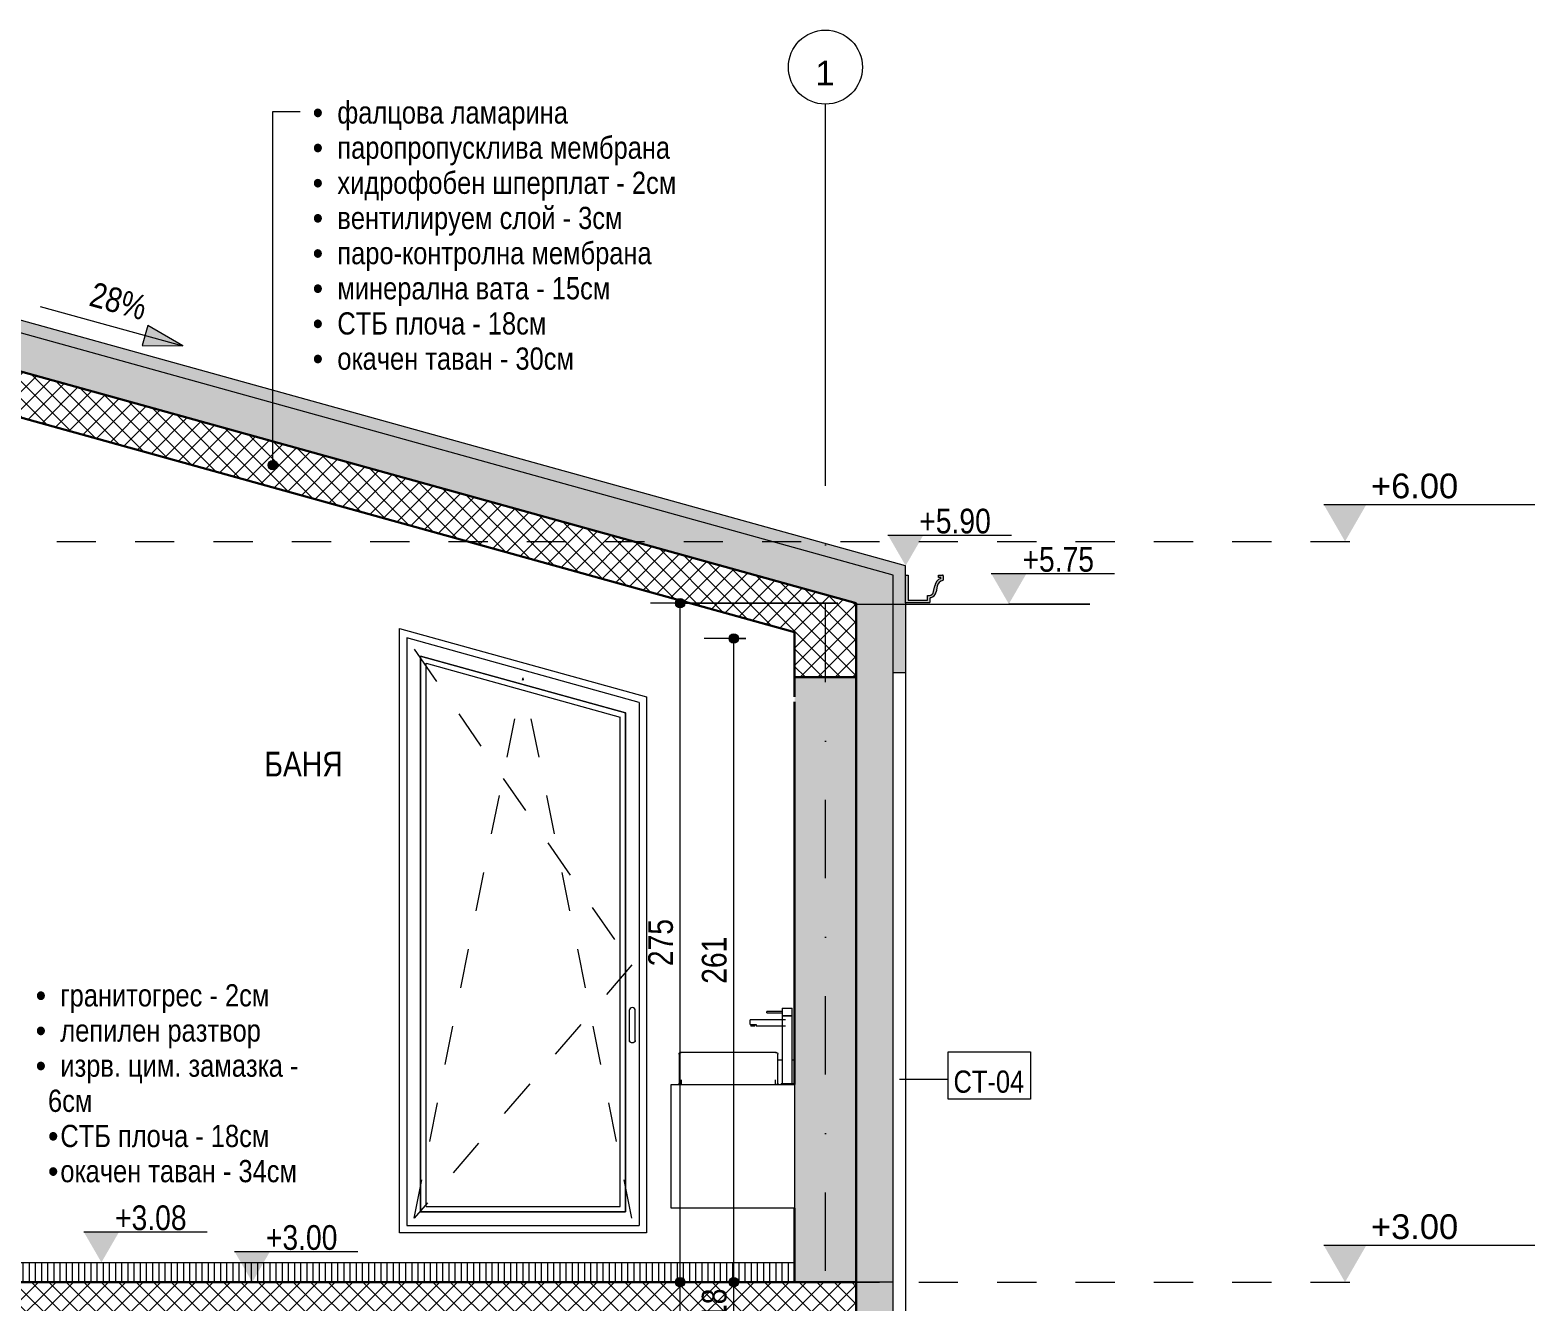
# Model space of a CAD drawing. Header units: centimetres. Extents: x -1882 to 51, y -197 to 807.
# Drawn here: x -559 to 51, y 292 to 807 of the extents above; entities that cross this region are included whole.
import ezdxf

# ---------------------------------------------------------------- set-up
doc = ezdxf.new("R2010")
doc.units = ezdxf.units.CM
doc.linetypes.add('Dash', pattern=[31.75, 15.875, -15.875])
doc.linetypes.add('Dash dot', pattern=[79.375, 31.75, -23.8125, 0, -23.8125])
for name, color, linetype, lineweight in [('A-ANNO-DIMS', 7, 'Continuous', 9), ('A-ANNO-DIMS-50', 7, 'Continuous', 9), ('A-ANNO-NOTE', 7, 'Continuous', 9), ('A-AREA-IDEN', 7, 'Continuous', 9), ('A-FLOR-FNSH', 7, 'Continuous', 9), ('A-FLOR-LEVL', 7, 'Continuous', 9), ('A-FLOR-PATT', 7, 'Continuous', 9), ('A-GLAZ', 7, 'Continuous', 5), ('A-GLAZ-CWMG', 7, 'Continuous', 9), ('A-GLAZ-HDLN', 7, 'Dash', 5), ('A-ROOF', 7, 'Continuous', 9), ('A-ROOF-FNSH', 7, 'Continuous', 9), ('A-ROOF-MCUT', 7, 'Continuous', 9), ('A-ROOF-PATT', 7, 'Continuous', 9), ('A-WALL', 7, 'Continuous', 9), ('A-WALL-FNSH', 7, 'Continuous', 9), ('A-WALL-IDEN', 7, 'Continuous', 9), ('A-WALL-PATT', 7, 'Continuous', 9), ('G-ANNO-DIMS', 7, 'Continuous', 9), ('G-ANNO-TEXT', 7, 'Continuous', 9), ('I-FURN', 7, 'Continuous', 9), ('I-WALL', 7, 'Continuous', 9), ('S-BEAM', 7, 'Continuous', 9), ('S-GRID', 7, 'Continuous', 9), ('S-GRID-IDEN', 7, 'Continuous', 9)]:
    doc.layers.add(name, color=color, linetype=linetype, lineweight=lineweight)
doc.layers.add('A-DETL', color=7, linetype='Continuous', lineweight=9, true_color=0x008000)
doc.styles.add('Arial', font='arial.ttf', dxfattribs={"height": 10})
doc.styles.add('Arial Narrow', font='ARIALN.TTF', dxfattribs={"height": 10})
doc.styles.add('Arial Narrow_1', font='ARIALN.TTF', dxfattribs={"height": 10})
doc.styles.add('Arial Narrow_2', font='ARIALN.TTF', dxfattribs={"height": 9})
doc.dimstyles.new('TEC_DIM', dxfattribs={"dimscale": 30.48, "dimtxt": 10.23431, "dimasz": 0.492126, "dimexe": 0.393701, "dimexo": 0.246063, "dimgap": 0, "dimtad": 1, "dimdec": 0, "dimzin": 0, "dimdsep": 46, "dimtxsty": 'Arial Narrow', "dimblk1": 'DOTSMALL', "dimblk2": 'DOTSMALL', "dimsah": 1, "dimcen": 0.09, "dimazin": 0, "dimtfac": 1, "dimtdec": 4, "dimtix": 1, "dimtmove": 0, "dimatfit": 3, "dimfxl": 0, "dimtvp": 1, "dimtolj": 1, "dimtzin": 0, "dimarcsym": 0})
pattern_1 = [(45, (-1066.009, 333.896), (-3.535534, 3.535534), []), (135, (-1066.009, 333.896), (-3.535534, -3.535534), [])]

# ---------------------------------------------------------------- blocks, each defined once
blk = doc.blocks.new('Rectangular Mullion - TEC_LAMEL-2373038-5-5')
at = {"layer": 'A-GLAZ-CWMG', "color": 253, "true_color": 0xaaaaaa}
for p, q in [((-204.14, 546.94), (-204.14, 217.5)), ((-209.14, 218), (-209.14, 217.5)), ((-204.14, 217.5), (-209.14, 217.5))]:
    blk.add_line(p, q, dxfattribs=at)
blk = doc.blocks.new('SINGLE - OKT - 100x235 2-2508613-5-5')
at = {"layer": 'A-GLAZ'}
for p, q in [((-406.24, 560.92), (-406.24, 322.9)), ((-312.04, 534.79), (-406.24, 560.92)), ((-400.64, 553.55), (-400.64, 328.5)), ((-317.64, 530.54), (-400.64, 553.55)), ((-400.64, 328.5), (-400.64, 553.55)), ((-400.64, 553.55), (-317.64, 530.54)), ((-398.44, 330.7), (-398.44, 550.66)), ((-398.44, 550.66), (-319.84, 528.86)), ((-317.64, 328.5), (-317.64, 530.54)), ((-317.64, 530.54), (-317.64, 328.5)), ((-312.04, 534.79), (-312.04, 322.9)), ((-319.84, 330.7), (-319.84, 528.86)), ((-316.09, 410), (-316.09, 397.83)), ((-313.69, 397.83), (-313.69, 410)), ((-398.44, 330.7), (-319.84, 330.7)), ((-400.64, 328.5), (-317.64, 328.5)), ((-317.64, 328.5), (-400.64, 328.5)), ((-406.24, 322.9), (-312.04, 322.9))]:
    blk.add_line(p, q, dxfattribs=at)
at = {"layer": 'A-GLAZ', "flags": 128}
for points in [[(-316.09, 397.83), (-316.07, 397.68), (-316, 397.53), (-315.89, 397.39), (-315.74, 397.27), (-315.56, 397.18), (-315.35, 397.1), (-315.13, 397.06), (-314.89, 397.04), (-314.66, 397.06), (-314.43, 397.1), (-314.23, 397.18), (-314.05, 397.27), (-313.9, 397.39), (-313.79, 397.53), (-313.72, 397.68), (-313.69, 397.83)], [(-316, 397.53), (-316.07, 397.68), (-316.09, 397.83)], [(-313.69, 397.83), (-313.72, 397.68), (-313.79, 397.53)]]:
    blk.add_lwpolyline(points, dxfattribs=at)
at = {"layer": 'A-GLAZ'}
blk.add_arc((-314.89, 410), 1.2, 0, 180, dxfattribs=at)
at = {"layer": 'A-GLAZ-HDLN'}
for p, q in [((-403.24, 556.31), (-315.04, 428.5)), ((-403.24, 325.9), (-359.14, 544.74)), ((-315.04, 325.9), (-359.14, 544.74)), ((-315.04, 428.5), (-403.24, 325.9))]:
    blk.add_line(p, q, dxfattribs=at)
blk = doc.blocks.new('ШКАФ_баня 2 мивки - ШКАФ_баня 2 мивки-2350063-5-5')
at = {"layer": 'I-FURN', "color": 253, "true_color": 0xaaaaaa}
for p, q in [((-253.85, 409.63), (-260.35, 409.63)), ((-260.35, 409.33), (-260.35, 409.63)), ((-260.35, 409.03), (-260.35, 409.33)), ((-260.35, 409.03), (-253.85, 409.03)), ((-254.14, 411.01), (-254.14, 408.01)), ((-254.14, 411.01), (-252.14, 411.01)), ((-252.14, 411.01), (-250.14, 411.01)), ((-250.14, 408.01), (-250.14, 411.01)), ((-252.76, 406.27), (-267.14, 406.27)), ((-267.14, 405.07), (-267.14, 406.27)), ((-267.14, 404.33), (-267.14, 405.07)), ((-267.14, 404.33), (-264.64, 404.33)), ((-266.82, 404.33), (-266.82, 403.72)), ((-266.02, 403.72), (-266.82, 403.72)), ((-265.22, 403.72), (-266.02, 403.72)), ((-265.22, 403.72), (-265.22, 404.33)), ((-264.64, 404.33), (-264.64, 403.88)), ((-264.64, 403.88), (-264.64, 403.88)), ((-264.64, 403.87), (-252.76, 403.87)), ((-264.64, 403.87), (-254.14, 403.87)), ((-254.14, 408.01), (-252.14, 408.01)), ((-254.14, 407.81), (-254.14, 380.41)), ((-254.14, 407.81), (-252.14, 407.81)), ((-253.94, 408.01), (-253.94, 407.81)), ((-252.14, 408.01), (-250.14, 408.01)), ((-252.14, 407.81), (-250.14, 407.81)), ((-250.34, 407.81), (-250.34, 408.01)), ((-250.14, 380.41), (-250.14, 407.81)), ((-295.94, 392.4), (-295.94, 380.6)), ((-255.94, 380.6), (-255.94, 392.4)), ((-299.14, 380.01), (-249.14, 380.01)), ((-299.14, 330.01), (-299.14, 380.01)), ((-295.44, 380.01), (-295.46, 380.01)), ((-295.04, 382.01), (-295.04, 380.01)), ((-256.84, 380.01), (-256.84, 382.01)), ((-254.64, 380.41), (-254.64, 380.01)), ((-254.64, 380.41), (-254.64, 380.01)), ((-254.52, 380.41), (-252.14, 380.41)), ((-254.52, 380.41), (-254.52, 380.41)), ((-252.14, 380.41), (-249.77, 380.41)), ((-249.77, 380.41), (-249.77, 380.41)), ((-249.64, 380.01), (-249.64, 380.41)), ((-249.64, 380.01), (-249.64, 380.41)), ((-249.14, 380.01), (-249.14, 330.01)), ((-249.14, 330.01), (-299.14, 330.01))]:
    blk.add_line(p, q, dxfattribs=at)
at = {"layer": 'I-FURN', "color": 253, "true_color": 0xaaaaaa, "flags": 128}
for points in [[(-295.94, 392.4), (-295.94, 392.42), (-295.94, 392.45), (-295.94, 392.47), (-295.94, 392.5), (-295.93, 392.52), (-295.93, 392.54), (-295.92, 392.57), (-295.91, 392.59), (-295.9, 392.61), (-295.9, 392.63), (-295.89, 392.66), (-295.88, 392.68), (-295.86, 392.7), (-295.85, 392.72), (-295.84, 392.74), (-295.82, 392.76), (-295.81, 392.78), (-295.79, 392.8), (-295.78, 392.81), (-295.76, 392.83), (-295.74, 392.85), (-295.73, 392.86), (-295.71, 392.88), (-295.69, 392.89), (-295.67, 392.9), (-295.65, 392.92), (-295.63, 392.93), (-295.6, 392.94), (-295.58, 392.95), (-295.56, 392.96), (-295.54, 392.97), (-295.52, 392.97), (-295.49, 392.98), (-295.47, 392.99), (-295.45, 392.99), (-295.42, 392.99), (-295.4, 393), (-295.37, 393), (-295.35, 393), (-295.34, 393)], [(-295.84, 392.74), (-295.82, 392.76), (-295.81, 392.78), (-295.79, 392.8), (-295.78, 392.81), (-295.76, 392.83), (-295.74, 392.85), (-295.73, 392.86), (-295.71, 392.88), (-295.69, 392.89), (-295.67, 392.9)], [(-295.45, 392.99), (-295.42, 392.99), (-295.4, 393), (-295.37, 393), (-295.35, 393), (-295.34, 393)], [(-256.54, 393), (-256.56, 393), (-256.61, 393), (-256.68, 393), (-256.79, 393), (-256.93, 393), (-257.1, 393), (-257.3, 393), (-257.53, 393), (-257.79, 393), (-258.07, 393), (-258.39, 393), (-258.74, 393), (-259.11, 393), (-259.51, 393), (-259.93, 393), (-260.38, 393), (-260.86, 393), (-261.36, 393), (-261.88, 393), (-262.43, 393), (-262.99, 393), (-263.58, 393), (-264.19, 393), (-264.82, 393), (-265.46, 393), (-266.12, 393), (-266.8, 393), (-267.49, 393), (-268.2, 393), (-268.91, 393), (-269.64, 393), (-270.38, 393), (-271.13, 393), (-271.88, 393), (-272.65, 393), (-273.41, 393), (-274.18, 393), (-274.96, 393), (-275.73, 393), (-276.51, 393), (-277.28, 393), (-278.06, 393), (-278.83, 393), (-279.59, 393), (-280.35, 393), (-281.1, 393), (-281.85, 393), (-282.58, 393), (-283.3, 393), (-284.02, 393), (-284.72, 393), (-285.4, 393), (-286.07, 393), (-286.72, 393), (-287.36, 393), (-287.98, 393), (-288.58, 393), (-289.16, 393), (-289.71, 393), (-290.25, 393), (-290.76, 393), (-291.25, 393), (-291.71, 393), (-292.15, 393), (-292.57, 393), (-292.95, 393), (-293.31, 393), (-293.64, 393), (-293.95, 393), (-294.22, 393), (-294.47, 393), (-294.68, 393), (-294.87, 393), (-295.02, 393), (-295.15, 393), (-295.24, 393), (-295.31, 393), (-295.34, 393), (-295.34, 393)], [(-295.34, 393), (-295.33, 393), (-295.28, 393), (-295.2, 393), (-295.1, 393)], [(-295.06, 393), (-295.15, 393), (-295.24, 393), (-295.31, 393), (-295.34, 393), (-295.34, 393)], [(-295.34, 393), (-295.33, 393), (-295.28, 393), (-295.2, 393), (-295.1, 393)], [(-256.83, 393), (-256.74, 393), (-256.64, 393), (-256.58, 393), (-256.55, 393), (-256.54, 393)], [(-256.83, 393), (-256.74, 393), (-256.64, 393), (-256.58, 393), (-256.55, 393), (-256.54, 393)], [(-256.54, 393), (-256.56, 393), (-256.61, 393), (-256.68, 393), (-256.79, 393)], [(-256.54, 393), (-256.52, 393), (-256.5, 393), (-256.47, 393), (-256.45, 392.99), (-256.42, 392.99), (-256.4, 392.98), (-256.38, 392.98), (-256.35, 392.97), (-256.33, 392.96), (-256.31, 392.95), (-256.29, 392.94), (-256.27, 392.93), (-256.25, 392.92), (-256.22, 392.91), (-256.2, 392.9), (-256.19, 392.88), (-256.17, 392.87), (-256.15, 392.85), (-256.13, 392.83), (-256.11, 392.82), (-256.1, 392.8), (-256.08, 392.78), (-256.07, 392.76), (-256.05, 392.74), (-256.04, 392.72), (-256.03, 392.7), (-256.01, 392.68), (-256, 392.66), (-255.99, 392.64), (-255.98, 392.62), (-255.98, 392.59), (-255.97, 392.57), (-255.96, 392.55), (-255.96, 392.53), (-255.95, 392.5), (-255.95, 392.48), (-255.95, 392.45), (-255.94, 392.43), (-255.94, 392.41), (-255.94, 392.4)], [(-256.54, 393), (-256.52, 393), (-256.5, 393), (-256.47, 393), (-256.45, 392.99), (-256.42, 392.99)], [(-256.2, 392.9), (-256.19, 392.88), (-256.17, 392.87), (-256.15, 392.85), (-256.13, 392.83), (-256.11, 392.82), (-256.1, 392.8), (-256.08, 392.78), (-256.07, 392.76), (-256.05, 392.74)], [(-295.44, 380.01), (-295.46, 380.01), (-295.49, 380.02), (-295.51, 380.02), (-295.53, 380.03), (-295.55, 380.04), (-295.58, 380.05), (-295.6, 380.06), (-295.62, 380.07), (-295.64, 380.08), (-295.66, 380.09), (-295.68, 380.1), (-295.7, 380.12), (-295.72, 380.13), (-295.74, 380.15), (-295.76, 380.17), (-295.77, 380.18), (-295.79, 380.2), (-295.81, 380.22), (-295.82, 380.24), (-295.83, 380.26), (-295.85, 380.28), (-295.86, 380.3), (-295.87, 380.32), (-295.88, 380.34), (-295.89, 380.36), (-295.9, 380.38), (-295.91, 380.41), (-295.92, 380.43), (-295.92, 380.45), (-295.93, 380.47), (-295.93, 380.5), (-295.94, 380.52), (-295.94, 380.55), (-295.94, 380.57), (-295.94, 380.59), (-295.94, 380.6)], [(-295.68, 380.1), (-295.7, 380.12), (-295.72, 380.13), (-295.74, 380.15), (-295.76, 380.17), (-295.77, 380.18), (-295.79, 380.2), (-295.81, 380.22), (-295.82, 380.24), (-295.83, 380.26)], [(-255.94, 380.6), (-255.94, 380.58), (-255.95, 380.55), (-255.95, 380.53), (-255.95, 380.5), (-255.96, 380.48), (-255.96, 380.46), (-255.97, 380.43), (-255.97, 380.41), (-255.98, 380.39), (-255.99, 380.37), (-256, 380.34), (-256.01, 380.32), (-256.02, 380.3), (-256.04, 380.28), (-256.05, 380.26), (-256.06, 380.24), (-256.08, 380.22), (-256.09, 380.2), (-256.11, 380.19), (-256.13, 380.17), (-256.14, 380.15), (-256.16, 380.14), (-256.18, 380.12), (-256.2, 380.11), (-256.22, 380.1), (-256.24, 380.08), (-256.26, 380.07), (-256.28, 380.06), (-256.3, 380.05), (-256.33, 380.04), (-256.35, 380.03), (-256.37, 380.03), (-256.39, 380.02), (-256.42, 380.01), (-256.44, 380.01)], [(-256.05, 380.26), (-256.06, 380.24), (-256.08, 380.22), (-256.09, 380.2), (-256.11, 380.19), (-256.13, 380.17), (-256.14, 380.15), (-256.16, 380.14), (-256.18, 380.12), (-256.2, 380.11), (-256.22, 380.1)]]:
    blk.add_lwpolyline(points, dxfattribs=at)
blk = doc.blocks.new('Structural Framing 1 - Structural Framing 1-2368481-5-5')
at = {"layer": 'S-BEAM'}
h = blk.add_hatch(dxfattribs=at)
h.set_pattern_fill('FP1_8', color=256, style=0, pattern_type=2)
h.set_pattern_definition(pattern_1)
h.paths.add_polyline_path([(-243.51, 544.97), (-224.14, 544.97), (-224.14, 556.29), (-249.14, 563.22), (-249.14, 544.97)])
at = {"layer": 'A-DETL', "color": 7, "lineweight": 30}
for q in [(-224.14, 556.29), (-249.14, 544.97)]:
    blk.add_line((-224.14, 544.97), q, dxfattribs=at)
at = {"layer": 'S-BEAM', "lineweight": 30}
blk.add_line((-249.14, 563.22), (-249.14, 544.97), dxfattribs=at)
blk = doc.blocks.new('Level - w_ name-271244-5-5')
at = {"layer": 'A-FLOR-LEVL'}
blk.add_hatch(color=256, dxfattribs=at).paths.add_polyline_path([(-34.78, 15), (-17.46, 15), (-26.12, 0)])
blk.add_line((-34.78, 15), (50.8, 15), dxfattribs=at)
blk = doc.blocks.new('Grid - TEC_GRID_CIRCLE-145857-5-5')
at = {"layer": 'S-GRID-IDEN'}
blk.add_circle((-696.64, 792.09), 15, dxfattribs=at)
blk = doc.blocks.new('Spot Elevations - ELEVATION_PROJECT-150941-5-5')
at = {"layer": 'A-ANNO-NOTE'}
blk.add_hatch(color=256, dxfattribs=at).paths.add_polyline_path([(-1179.05, 312.39), (-1164.73, 312.39), (-1171.89, 300)])
blk.add_line((-1179.05, 312.39), (-1129.05, 312.39), dxfattribs=at)
blk = doc.blocks.new('DIMBLOCK35-5-5')
at = {"layer": 'A-ANNO-DIMS-50', "transparency": 16777216}
h = blk.add_hatch(color=256, dxfattribs=at)
edge = h.paths.add_edge_path()
edge.add_arc((-273.79, 300), 1.88, 0, 360)
h = blk.add_hatch(color=256, dxfattribs=at)
edge = h.paths.add_edge_path()
edge.add_arc((-273.79, 282), 1.88, 0, 360)
for p, q in [((-268.95, 300), (-285.79, 300)), ((-273.79, 282), (-273.79, 300)), ((-273.79, 300), (-268.95, 300)), ((-268.95, 282), (-285.79, 282)), ((-273.79, 282), (-268.95, 282))]:
    blk.add_line(p, q, dxfattribs=at)
for centre in [(-273.79, 300), (-273.79, 282)]:
    blk.add_circle(centre, 1.88, dxfattribs=at)
at = {"layer": 'A-ANNO-DIMS-50', "color": 0, "transparency": 16777216, "insert": (-286.72, 284.66), "char_height": 10, "width": 15.2053, "attachment_point": 1, "rotation": 90, "line_spacing_factor": 0.974696, "style": 'Arial Narrow'}
blk.add_mtext('18', dxfattribs=at)
blk = doc.blocks.new('_DotSmall')
at = {"color": 0, "linetype": 'ByBlock', "const_width": 0.5}
blk.add_lwpolyline([(-0.0625, 0, 1), (0.0625, 0, 1)], format="xyb", close=True, dxfattribs=at)
blk = doc.blocks.new('DIMBLOCK36-5-5')
at = {"layer": 'A-ANNO-DIMS-50', "transparency": 16777216}
h = blk.add_hatch(color=256, dxfattribs=at)
edge = h.paths.add_edge_path()
edge.add_arc((-273.79, 560.69), 1.88, 0, 360)
h = blk.add_hatch(color=256, dxfattribs=at)
edge = h.paths.add_edge_path()
edge.add_arc((-273.79, 300), 1.88, 0, 360)
for p, q in [((-268.95, 560.69), (-285.79, 560.69)), ((-273.79, 300), (-273.79, 560.69)), ((-273.79, 560.69), (-268.95, 560.69)), ((-268.95, 300), (-285.79, 300)), ((-273.79, 300), (-268.95, 300))]:
    blk.add_line(p, q, dxfattribs=at)
for centre in [(-273.79, 560.69), (-273.79, 300)]:
    blk.add_circle(centre, 1.88, dxfattribs=at)
at = {"layer": 'A-ANNO-DIMS-50', "color": 0, "transparency": 16777216, "insert": (-286.72, 420.84), "char_height": 10, "width": 22.8079, "attachment_point": 1, "rotation": 90, "line_spacing_factor": 0.974696, "style": 'Arial Narrow'}
blk.add_mtext('261', dxfattribs=at)
blk = doc.blocks.new('DIMBLOCK38-5-5')
at = {"layer": 'A-ANNO-DIMS-50', "transparency": 16777216}
h = blk.add_hatch(color=256, dxfattribs=at)
edge = h.paths.add_edge_path()
edge.add_arc((-295.52, 300), 1.88, 0, 360)
h = blk.add_hatch(color=256, dxfattribs=at)
edge = h.paths.add_edge_path()
edge.add_arc((-295.52, 0), 1.87, 0, 360)
for p, q in [((-290.67, 300), (-307.52, 300)), ((-295.52, 0), (-295.52, 300)), ((-295.52, 300), (-290.67, 300)), ((-290.67, 0), (-307.52, 0)), ((-295.52, 0), (-290.67, 0))]:
    blk.add_line(p, q, dxfattribs=at)
for centre, radius in [((-295.52, 300), 1.88), ((-295.52, 0), 1.87)]:
    blk.add_circle(centre, radius, dxfattribs=at)
at = {"layer": 'A-ANNO-DIMS-50', "color": 0, "transparency": 16777216, "insert": (-308.44, 140.5), "char_height": 10, "width": 22.8079, "attachment_point": 1, "rotation": 90, "line_spacing_factor": 0.974696, "style": 'Arial Narrow'}
blk.add_mtext('300', dxfattribs=at)
blk = doc.blocks.new('DIMBLOCK39-5-5')
at = {"layer": 'A-ANNO-DIMS-50', "transparency": 16777216}
h = blk.add_hatch(color=256, dxfattribs=at)
edge = h.paths.add_edge_path()
edge.add_arc((-295.52, 574.97), 1.88, 0, 360)
h = blk.add_hatch(color=256, dxfattribs=at)
edge = h.paths.add_edge_path()
edge.add_arc((-295.52, 300), 1.88, 0, 360)
for p, q in [((-231.64, 574.97), (-307.52, 574.97)), ((-295.52, 300), (-295.52, 574.97)), ((-295.52, 574.97), (-231.64, 574.97)), ((-290.67, 300), (-307.52, 300)), ((-295.52, 300), (-290.67, 300))]:
    blk.add_line(p, q, dxfattribs=at)
for centre in [(-295.52, 574.97), (-295.52, 300)]:
    blk.add_circle(centre, 1.88, dxfattribs=at)
at = {"layer": 'A-ANNO-DIMS-50', "color": 0, "transparency": 16777216, "insert": (-308.44, 427.98), "char_height": 10, "width": 22.8079, "attachment_point": 1, "rotation": 90, "line_spacing_factor": 0.974696, "style": 'Arial Narrow'}
blk.add_mtext('275', dxfattribs=at)

msp = doc.modelspace()

# ---------------------------------------------------------------- hatches: boundary and pattern name
at = {"layer": 'A-FLOR-PATT', "true_color": 0x787878}
h = msp.add_hatch(dxfattribs=at)
h.set_pattern_fill('FP1_5', color=8, style=0, pattern_type=2)
h.set_pattern_definition([(270, (-964.143, 308), (2.5, -9e-15), [])])
h.paths.add_polyline_path([(-298.42, 300), (-249.14, 300), (-249.14, 308), (-684.14, 308), (-684.14, 300), (-408.25, 300)])
at = {"layer": 'A-FLOR-PATT'}
h = msp.add_hatch(dxfattribs=at)
h.set_pattern_fill('FP1_8', color=256, style=0, pattern_type=2)
h.set_pattern_definition(pattern_1)
h.paths.add_polyline_path([(-466.14, 282), (-224.14, 282), (-224.14, 300), (-684.14, 300), (-684.14, 282), (-518.07, 282)])
at = {"layer": 'A-ROOF-PATT', "lineweight": 5, "true_color": 0xc0c0c0}
for points in [[(-204.14, 584.99), (-204.14, 590.18), (-697.27, 726.93), (-697.27, 721.74), (-209.14, 586.38)], [(-194.5, 575.18), (-194.3, 575.38), (-194.28, 577.02), (-194.11, 577.18), (-193.37, 577.41), (-192.79, 577.78), (-192.32, 578.28), (-191.98, 578.88), (-191.81, 579.55), (-191.15, 582.54), (-190.81, 583.15), (-190.34, 583.65), (-189.76, 584.01), (-189.1, 584.22), (-188.9, 584.42), (-188.9, 586.11), (-189.16, 586.37), (-190.86, 586.37), (-190.86, 585.37), (-189.9, 585.37), (-189.9, 585.04), (-190.62, 584.68), (-191.25, 584.17), (-191.75, 583.55), (-192.11, 582.83), (-192.3, 582.05), (-192.9, 579.3), (-193.09, 578.92), (-193.36, 578.6), (-193.71, 578.36), (-194.1, 578.21), (-194.52, 578.16), (-195.3, 578.16), (-195.3, 576.18), (-203.14, 576.18), (-203.14, 586.37), (-204.14, 586.37), (-204.14, 575.18)]]:
    msp.add_hatch(color=9, dxfattribs=at).paths.add_polyline_path(points)
at = {"layer": 'A-ROOF-PATT', "lineweight": 5, "true_color": 0xffff80}
msp.add_hatch(color=51, dxfattribs=at).paths.add_polyline_path([(-209.14, 570.81), (-209.14, 586.38), (-697.27, 721.74), (-697.27, 706.18), (-224.14, 574.97)])
at = {"layer": 'A-ROOF-PATT'}
h = msp.add_hatch(dxfattribs=at)
h.set_pattern_fill('FP1_8', color=256, style=0, pattern_type=2)
h.set_pattern_definition(pattern_1)
h.paths.add_polyline_path([(-224.14, 556.29), (-224.14, 574.97), (-697.27, 706.18), (-697.27, 687.5), (-243.51, 561.66)])
at = {"layer": 'A-WALL-PATT', "lineweight": 5, "true_color": 0xc0c0c0}
msp.add_hatch(color=9, dxfattribs=at).paths.add_polyline_path([(-209.14, 546.94), (-204.14, 546.94), (-204.14, 584.99), (-209.14, 586.38), (-209.14, 577.12)])
at = {"layer": 'A-WALL-PATT', "lineweight": 5, "true_color": 0xffff80}
msp.add_hatch(color=51, dxfattribs=at).paths.add_polyline_path([(-224.14, 300), (-209.14, 300), (-209.14, 570.81), (-224.14, 574.97), (-224.14, 308)])
at = {"layer": 'A-WALL-PATT', "lineweight": 5, "true_color": 0x808080}
msp.add_hatch(color=8, dxfattribs=at).paths.add_polyline_path([(-224.14, 300), (-224.14, 544.97), (-249.14, 544.97), (-249.14, 300)])
at = {"layer": 'A-WALL-PATT', "lineweight": 5, "true_color": 0xffff80}
h = msp.add_hatch(color=51, dxfattribs=at)
h.paths.add_polyline_path([(-224.14, 0), (-209.14, 0), (-209.14, 68), (-224.14, 68), (-224.14, 8)])
h.paths.add_polyline_path([(-209.14, 218), (-209.14, 300), (-224.14, 300), (-224.14, 218)])
at = {"layer": 'G-ANNO-DIMS'}
msp.add_hatch(color=256, dxfattribs=at).paths.add_polyline_path([(-496.98, 679.17), (-511.14, 687.51), (-513.42, 679.32)])
at = {"layer": 'G-ANNO-TEXT'}
h = msp.add_hatch(color=256, dxfattribs=at)
edge = h.paths.add_edge_path()
edge.add_arc((-460.55, 630.89), 1.88, 0, 360)

# ---------------------------------------------------------------- linework, layer by layer
at = {"layer": 'A-DETL', "color": 7, "lineweight": 30}
msp.add_line((-224.14, 308), (-224.14, 300), dxfattribs=at)
at = {"layer": 'A-FLOR-FNSH'}
msp.add_line((-684.14, 308), (-249.14, 308), dxfattribs=at)
at = {"layer": 'A-FLOR-FNSH', "lineweight": 30}
for p, q in [((-249.14, 300), (-249.14, 308)), ((-224.14, 300), (-684.14, 300))]:
    msp.add_line(p, q, dxfattribs=at)
at = {"layer": 'A-FLOR-LEVL', "linetype": 'Dash'}
for p, q in [((-1881.56, 600), (-17.46, 600)), ((-1881.56, 300), (-17.46, 300))]:
    msp.add_line(p, q, dxfattribs=at)
at = {"layer": 'A-ROOF', "lineweight": 30}
for p, q in [((-224.14, 574.97), (-709.14, 709.47)), ((-249.14, 563.22), (-577.14, 654.19))]:
    msp.add_line(p, q, dxfattribs=at)
at = {"layer": 'A-ROOF-FNSH'}
for p, q in [((-204.14, 590.18), (-729.14, 735.77)), ((-209.14, 586.38), (-724.14, 729.2)), ((-204.14, 586.37), (-204.14, 590.18))]:
    msp.add_line(p, q, dxfattribs=at)
at = {"layer": 'A-ROOF-MCUT'}
for p, q in [((-204.14, 575.18), (-204.14, 586.37)), ((-204.14, 586.37), (-203.14, 586.37)), ((-203.14, 586.37), (-203.14, 576.18)), ((-190.86, 585.37), (-190.86, 586.37)), ((-190.86, 586.37), (-189.16, 586.37)), ((-189.9, 585.37), (-190.86, 585.37)), ((-189.9, 585.04), (-189.9, 585.37)), ((-188.9, 586.11), (-188.9, 584.42)), ((-192.8, 579.71), (-192.3, 582.05)), ((-191.32, 581.88), (-191.81, 579.55)), ((-194.5, 575.18), (-204.14, 575.18)), ((-203.14, 576.18), (-195.3, 576.18)), ((-195.3, 576.18), (-195.3, 578.16)), ((-195.3, 578.16), (-194.52, 578.16)), ((-194.3, 576.94), (-194.3, 575.38))]:
    msp.add_line(p, q, dxfattribs=at)
for centre, radius, start, end in [((-189.16, 586.11), 0.261, 0, 90), ((-194.52, 579.89), 1.73, 270, 354.0375), ((-194.52, 579.89), 2.73, 280.46368, 352.80947), ((-188.61, 581.54), 3.73, 110.32225, 172.11681), ((-188.61, 581.54), 2.73, 100.46368, 172.80947), ((-189.1, 584.42), 0.2, 270, 0), ((-194.5, 575.38), 0.2, 270, 0), ((-193.98, 576.87), 0.333, 98.74106, 168.05335)]:
    msp.add_arc(centre, radius, start, end, dxfattribs=at)
at = {"layer": 'A-WALL', "lineweight": 30}
for p, q in [((-224.14, 574.97), (-224.14, 556.29)), ((-249.14, 537.1), (-249.14, 544.97)), ((-224.14, 544.97), (-224.14, 308)), ((-249.14, 380.01), (-249.14, 535.1)), ((-249.14, 308), (-249.14, 330.01)), ((-224.14, 300), (-224.14, 218))]:
    msp.add_line(p, q, dxfattribs=at)
at = {"layer": 'A-WALL'}
for p, q in [((-409.14, 320), (-409.14, 564.73)), ((-409.14, 564.73), (-309.14, 537)), ((-224.14, 556.29), (-224.14, 544.97)), ((-224.14, 544.97), (-249.14, 544.97)), ((-209.14, 218), (-209.14, 546.94)), ((-309.14, 537), (-309.14, 320)), ((-309.14, 320), (-409.14, 320)), ((-209.14, 300), (-224.14, 300))]:
    msp.add_line(p, q, dxfattribs=at)
at = {"layer": 'A-WALL-FNSH'}
for p, q in [((-209.14, 546.94), (-209.14, 586.38)), ((-204.14, 575.18), (-204.14, 546.94)), ((-209.14, 546.94), (-204.14, 546.94))]:
    msp.add_line(p, q, dxfattribs=at)
at = {"layer": 'A-WALL-IDEN'}
msp.add_line((-206.64, 382.22), (-186.97, 382.22), dxfattribs=at)
at = {"layer": 'A-WALL-IDEN', "flags": 128}
msp.add_lwpolyline([(-186.97, 393.35), (-153.52, 393.35), (-153.52, 374.15), (-186.97, 374.15)], close=True, dxfattribs=at)
at = {"layer": 'G-ANNO-DIMS'}
for p, q in [((-554.8, 695.21), (-496.98, 679.17)), ((-511.14, 687.51), (-513.42, 679.32)), ((-496.98, 679.17), (-511.14, 687.51)), ((-513.42, 679.32), (-496.98, 679.17)), ((-224.14, 574.65), (-129.48, 574.65)), ((-129.48, 574.65), (-162.33, 574.65))]:
    msp.add_line(p, q, dxfattribs=at)
at = {"layer": 'G-ANNO-TEXT'}
for p, q in [((-460.55, 774.09), (-449.39, 774.09)), ((-460.55, 630.89), (-460.55, 774.09))]:
    msp.add_line(p, q, dxfattribs=at)
msp.add_circle((-460.55, 630.89), 1.88, dxfattribs=at)
at = {"layer": 'I-WALL'}
for p, q in [((-274.14, 570), (-273.58, 570)), ((-255.94, 390), (-254.14, 390)), ((-250.14, 390), (-249.14, 390))]:
    msp.add_line(p, q, dxfattribs=at)
at = {"layer": 'S-GRID', "color": 1, "lineweight": 18, "true_color": 0xff0000}
msp.add_line((-236.64, 652.09), (-236.64, 777.09), dxfattribs=at)
at = {"layer": 'S-GRID', "color": 1, "linetype": 'Dash dot', "lineweight": 18, "true_color": 0xff0000}
msp.add_line((-236.64, -92.75), (-236.64, 652.09), dxfattribs=at)

# ---------------------------------------------------------------- block references
at = {"layer": 'A-DETL', "color": 7, "lineweight": 30}
msp.add_blockref('Structural Framing 1 - Structural Framing 1-2368481-5-5', (0, 0), dxfattribs=at)
at = {"layer": 'A-FLOR-LEVL'}
for p in [(0, 600), (0, 300)]:
    msp.add_blockref('Level - w_ name-271244-5-5', p, dxfattribs=at)
at = {"layer": 'A-GLAZ'}
msp.add_blockref('SINGLE - OKT - 100x235 2-2508613-5-5', (0, 0), dxfattribs=at)
at = {"layer": 'A-GLAZ-CWMG', "color": 253, "true_color": 0xaaaaaa}
msp.add_blockref('Rectangular Mullion - TEC_LAMEL-2373038-5-5', (0, 0), dxfattribs=at)
at = {"layer": 'G-ANNO-DIMS'}
for p in [(967.75, 290.18), (1009.56, 274.65), (641.92, 8), (703.03, 0)]:
    msp.add_blockref('Spot Elevations - ELEVATION_PROJECT-150941-5-5', p, dxfattribs=at)
at = {"layer": 'I-FURN', "color": 253, "true_color": 0xaaaaaa}
msp.add_blockref('ШКАФ_баня 2 мивки - ШКАФ_баня 2 мивки-2350063-5-5', (0, 0), dxfattribs=at)
at = {"layer": 'S-GRID-IDEN'}
msp.add_blockref('Grid - TEC_GRID_CIRCLE-145857-5-5', (460, 0), dxfattribs=at)

# ---------------------------------------------------------------- texts
at = {"layer": 'A-AREA-IDEN', "insert": (-448.1, 504.81), "char_height": 10, "width": 32.4, "attachment_point": 8, "line_spacing_factor": 0.949189, "style": 'Arial Narrow_1'}
msp.add_mtext('\\pt63.5,127,190.5,254,317.5,381,444.5,508,571.5,635,698.5,762,825.5,889,952.5,1016,1079.5,1143,1206.5,1270,1333.5,1397,1460.5,1524,1587.5,1651,1714.5,1778,1841.5,1905,1968.5,2032;{\\fArial Narrow|b0|i0|c204|p34;БАНЯ}', dxfattribs=at)
at = {"layer": 'A-FLOR-LEVL', "char_height": 10, "width": 36.4, "attachment_point": 4, "line_spacing_factor": 0.936439, "style": 'Arial'}
for s, insert in [('\\pt5,10,15,20,25,30,35,40,45,50,55,60,65,70,75,80,85,90,95,100,105,110,115,120,125,130,135,140,145,150,155,160;+6.00', (-15.62, 622.41)), ('\\pt5,10,15,20,25,30,35,40,45,50,55,60,65,70,75,80,85,90,95,100,105,110,115,120,125,130,135,140,145,150,155,160;+3.00', (-15.62, 322.41))]:
    msp.add_mtext(s, dxfattribs=dict(at, insert=insert))
at = {"layer": 'A-WALL-IDEN', "insert": (-170.42, 381.16), "char_height": 9, "width": 28.45, "attachment_point": 5, "line_spacing_factor": 0.949189, "style": 'Arial Narrow_2'}
msp.add_mtext('\\pt25.00002,50.00004,74.99997,99.99999,125.00001,150.00003,174.99996,199.99998,225,250.00002,275.00004,299.99997,324.99999,350.00001,375.00003,399.99996,424.99998,450,475.00002,500.00004,524.99997,549.99999,575.00001,600.00003,624.99996,649.99998,675,700.00002,725.00004,749.99997,774.99999,800.00001;{\\fArial Narrow|b0|i0|c204|p34;СТ}-04', dxfattribs=at)
at = {"layer": 'G-ANNO-DIMS', "insert": (-532.77, 705.27), "char_height": 10, "width": 27.5081, "attachment_point": 1, "rotation": 344.5, "line_spacing_factor": 0.974696, "style": 'Arial Narrow'}
msp.add_mtext('28%', dxfattribs=at)
at = {"layer": 'G-ANNO-DIMS', "char_height": 10, "width": 34.7536, "attachment_point": 1, "line_spacing_factor": 0.974696, "style": 'Arial Narrow'}
for s, insert in [('+5.90', (-198.62, 613.26)), ('+5.75', (-156.81, 597.73)), ('+3.08', (-524.45, 331.09)), ('+3.00', (-463.34, 323.09))]:
    msp.add_mtext(s, dxfattribs=dict(at, insert=insert))
at = {"layer": 'G-ANNO-TEXT', "char_height": 9, "attachment_point": 1, "line_spacing_factor": 0.949189, "style": 'Arial Narrow_2'}
for s, insert, width in [('\\pi-5.00004,l5.00004,t9.99999,15.00003,19.99998,25.00002,29.99997,35.00001,39.99996,45,50.00004,54.99999,60.00003,64.99998,70.00002,74.99997,80.00001,84.99996,90,95.00004,99.99999,105.00003,109.99998,115.00002,119.99997,125.00001,129.99996,135,140.00004,144.99999,150.00003,154.99998,160.00002;{\\fSymbol|b0|i0|c2|p18;·^I\\fArial Narrow|b0|i0|c204|p34;фалцова ламарина\\P\\fSymbol|b0|i0|c2|p18;·^I\\fArial Narrow|b0|i0|c204|p34;паропропусклива мембрана\\P\\fSymbol|b0|i0|c2|p18;·^I\\fArial Narrow|b0|i0|c204|p34;хидрофобен шперплат }- 2{\\fArial Narrow|b0|i0|c204|p34;см\\P\\fSymbol|b0|i0|c2|p18;·^I\\fArial Narrow|b0|i0|c204|p34;вентилируем слой }- 3{\\fArial Narrow|b0|i0|c204|p34;см\\P\\fSymbol|b0|i0|c2|p18;·^I\\fArial Narrow|b0|i0|c204|p34;паро}-{\\fArial Narrow|b0|i0|c204|p34;контролна мембрана\\P\\fSymbol|b0|i0|c2|p18;·^I\\fArial Narrow|b0|i0|c204|p34;минерална вата }- 15{\\fArial Narrow|b0|i0|c204|p34;см\\P\\fSymbol|b0|i0|c2|p18;·^I\\fArial Narrow|b0|i0|c204|p34;СТБ плоча }- 18{\\fArial Narrow|b0|i0|c204|p34;см\\P\\fSymbol|b0|i0|c2|p18;·^I\\fArial Narrow|b0|i0|c204|p34;окачен таван }- 30{\\fArial Narrow|b0|i0|c204|p34;см}', (-444.39, 778.24), 202.75), ('\\pi-5.00004,l5.00004,t9.99999,15.00003,19.99998,25.00002,29.99997,35.00001,39.99996,45,50.00004,54.99999,60.00003,64.99998,70.00002,74.99997,80.00001,84.99996,90,95.00004,99.99999,105.00003,109.99998,115.00002,119.99997,125.00001,129.99996,135,140.00004,144.99999,150.00003,154.99998,160.00002;{\\fSymbol|b0|i0|c2|p18;·^I\\fArial Narrow|b0|i0|c204|p34;гранитогрес }- 2{\\fArial Narrow|b0|i0|c204|p34;см\\P\\fSymbol|b0|i0|c2|p18;·^I\\fArial Narrow|b0|i0|c204|p34;лепилен разтвор \\P\\fSymbol|b0|i0|c2|p18;·^I\\fArial Narrow|b0|i0|c204|p34;изрв}. {\\fArial Narrow|b0|i0|c204|p34;цим}. {\\fArial Narrow|b0|i0|c204|p34;замазка }- \\P\\pi0,t5.00004,9.99999,15.00003,19.99998,25.00002,29.99997,35.00001,39.99996,45,50.00004,54.99999,60.00003,64.99998,70.00002,74.99997,80.00001,84.99996,90,95.00004,99.99999,105.00003,109.99998,115.00002,119.99997,125.00001,129.99996,135,140.00004,144.99999,150.00003,154.99998,160.00002;6{\\fArial Narrow|b0|i0|c204|p34;см \\P\\pi-5.00004,t9.99999,15.00003,19.99998,25.00002,29.99997,35.00001,39.99996,45,50.00004,54.99999,60.00003,64.99998,70.00002,74.99997,80.00001,84.99996,90,95.00004,99.99999,105.00003,109.99998,115.00002,119.99997,125.00001,129.99996,135,140.00004,144.99999,150.00003,154.99998,160.00002;\\fSymbol|b0|i0|c2|p18;·^I\\fArial Narrow|b0|i0|c204|p34;СТБ плоча }- 18{\\fArial Narrow|b0|i0|c204|p34;см\\P\\fSymbol|b0|i0|c2|p18;·^I\\fArial Narrow|b0|i0|c204|p34;окачен таван }- 34{\\fArial Narrow|b0|i0|c204|p34;см}', (-556.61, 420.68), 123.927)]:
    msp.add_mtext(s, dxfattribs=dict(at, insert=insert, width=width))
at = {"layer": 'S-GRID-IDEN', "insert": (-236.8, 789.71), "char_height": 10, "width": 8.25, "attachment_point": 5, "line_spacing_factor": 0.936439, "style": 'Arial'}
msp.add_mtext('\\pt50,100,150,200,250,300,350,400,450,500,550,600,650,700,750,800,850,900,950,1000,1050,1100,1150,1200,1250,1300,1350,1400,1450,1500,1550,1600;1', dxfattribs=at)

# ---------------------------------------------------------------- dimensions: what is measured, and where the dimension line sits
at = {"layer": 'A-ANNO-DIMS'}
for base, p1, p2, override, picture, middle in [((-295.52, 574.97), (-298.17, 300), (-224.14, 574.97), {"dimpost": '<>', "dimfxl": 284.75881}, 'DIMBLOCK39-5-5', (-300.62, 437.48)), ((-273.79, 560.69), (-276.45, 300), (-276.45, 560.69), {"dimpost": '<>', "dimfxl": 260.692748}, 'DIMBLOCK36-5-5', (-278.9, 430.35)), ((-295.52, 300), (-298.17, 0), (-298.17, 300), {"dimpost": '<>', "dimfxl": 300}, 'DIMBLOCK38-5-5', (-300.62, 150)), ((-273.79, 300), (-276.45, 282), (-276.45, 300), {"dimpost": '<>', "dimfxl": 18}, 'DIMBLOCK35-5-5', (-278.9, 291))]:
    dim = msp.add_linear_dim(base=base, p1=p1, p2=p2, angle=90, dimstyle='TEC_DIM', override=override, dxfattribs=at)
    dim.commit()
    dim.dimension.update_dxf_attribs({"geometry": picture, "text_midpoint": middle})

doc.saveas('drawing.dxf')
